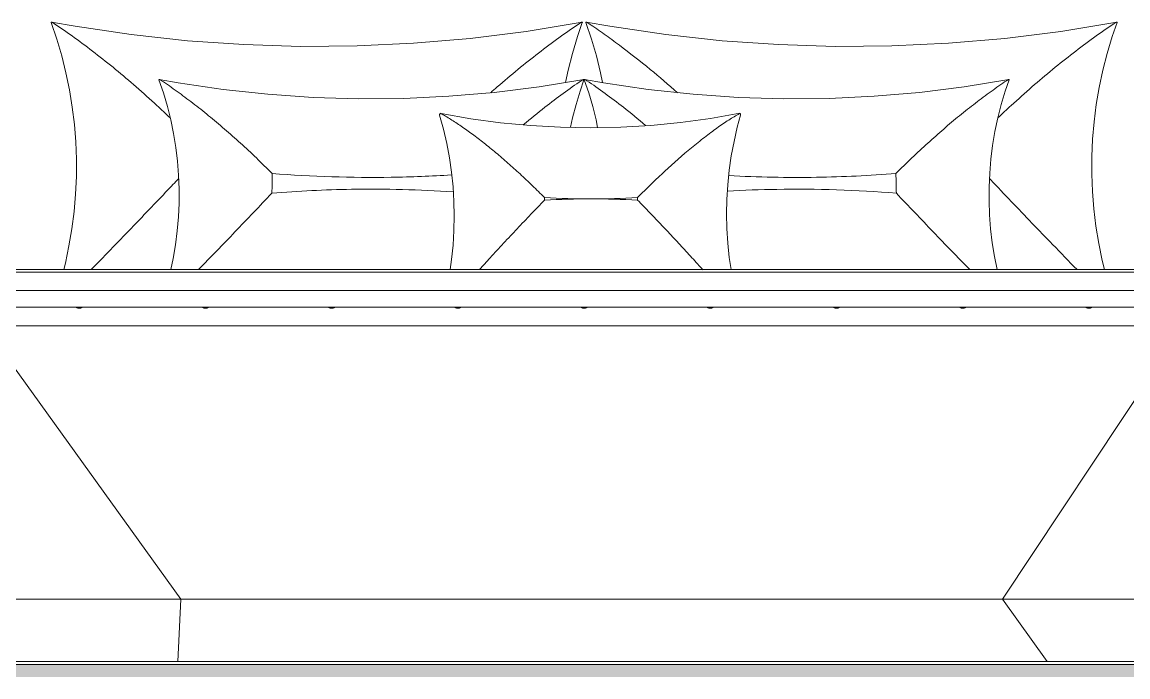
# Model space of a CAD drawing. Header units: millimetres. Extents: x -13140 to 14823, y 100 to 6213.
# Drawn here: x -11164 to -9385, y 180 to 1233 of the extents above; entities that cross this region are included whole.
import ezdxf

# ---------------------------------------------------------------- set-up
doc = ezdxf.new("R2010")
doc.units = ezdxf.units.MM
doc.layers.add('A-FLOR-PATT', color=8, linetype='Continuous', lineweight=25)
doc.layers.add('I-FURN', color=30, linetype='Continuous', lineweight=9)

# ---------------------------------------------------------------- blocks, each defined once
blk = doc.blocks.new('Blks_Decor Henzel Studio_Tapete Diamond Dust - Único-3507328-ELEVAÇÃO 1 SUÍTE')
at = {"layer": 'I-FURN', "color": 55}
for p, q in [((-11809.650772, 205), (-8809.650772, 205)), ((-8809.650772, 200), (-11809.650772, 200))]:
    blk.add_line(p, q, dxfattribs=at)
blk = doc.blocks.new('Colcha com Camadas 1 - King-4360120-ELEVAÇÃO 1 SUÍTE')
at = {"layer": 'I-FURN', "color": 55}
for p, q in [((-9289.7, 835.3), (-11229.7, 835.3)), ((-9289.7, 831.4), (-11229.7, 831.4)), ((-11229.7, 801.5), (-9289.7, 801.5)), ((-11078.3, 775), (-11224.7, 775)), ((-11078.3, 775), (-11065, 775)), ((-10875.3, 775), (-11065, 775)), ((-10875.3, 775), (-10862, 775)), ((-10672.3, 775), (-10862, 775)), ((-10672.3, 775), (-10659, 775)), ((-10469.3, 775), (-10659, 775)), ((-10469.3, 775), (-10456, 775)), ((-10266.3, 775), (-10456, 775)), ((-10266.3, 775), (-10253, 775)), ((-10063.3, 775), (-10253, 775)), ((-10063.3, 775), (-10050, 775)), ((-9860.3, 775), (-10050, 775)), ((-9860.3, 775), (-9847, 775)), ((-9657.3, 775), (-9847, 775)), ((-9657.3, 775), (-9644, 775)), ((-9454.3, 775), (-9644, 775)), ((-9454.3, 775), (-9441, 775)), ((-9294.7, 775), (-9441, 775)), ((-9294.7, 745), (-11224.7, 745)), ((-10908.1, 305), (-11224.7, 745)), ((-11224.7, 745), (-9294.7, 745)), ((-9586.9, 305), (-9294.7, 745)), ((-10913.3, 205), (-10908.1, 305)), ((-9514.9, 205), (-9586.9, 305))]:
    blk.add_line(p, q, dxfattribs=at)
for points in [[(-11075.6, 774.2), (-11075.9, 774.4), (-11076.5, 774.7), (-11077.4, 774.9), (-11078, 775), (-11078.3, 775)], [(-11065, 775), (-11065.3, 775), (-11065.9, 774.9), (-11066.8, 774.7), (-11067.4, 774.4), (-11067.7, 774.2)], [(-10872.6, 774.2), (-10872.9, 774.4), (-10873.5, 774.7), (-10874.4, 774.9), (-10875, 775), (-10875.3, 775)], [(-10862, 775), (-10862.3, 775), (-10862.9, 774.9), (-10863.8, 774.7), (-10864.4, 774.4), (-10864.7, 774.2)], [(-10669.6, 774.2), (-10669.9, 774.4), (-10670.5, 774.7), (-10671.4, 774.9), (-10672, 775), (-10672.3, 775)], [(-10659, 775), (-10659.3, 775), (-10659.9, 774.9), (-10660.8, 774.7), (-10661.4, 774.4), (-10661.7, 774.2)], [(-10466.6, 774.2), (-10466.9, 774.4), (-10467.5, 774.7), (-10468.4, 774.9), (-10469, 775), (-10469.3, 775)], [(-10456, 775), (-10456.3, 775), (-10456.9, 774.9), (-10457.8, 774.7), (-10458.4, 774.4), (-10458.7, 774.2)], [(-10263.6, 774.2), (-10263.9, 774.4), (-10264.5, 774.7), (-10265.4, 774.9), (-10266, 775), (-10266.3, 775)], [(-10253, 775), (-10253.3, 775), (-10253.9, 774.9), (-10254.8, 774.7), (-10255.4, 774.4), (-10255.7, 774.2)], [(-10060.6, 774.2), (-10060.9, 774.4), (-10061.5, 774.7), (-10062.4, 774.9), (-10063, 775), (-10063.3, 775)], [(-10050, 775), (-10050.3, 775), (-10050.9, 774.9), (-10051.8, 774.7), (-10052.4, 774.4), (-10052.7, 774.2)], [(-9857.6, 774.2), (-9857.9, 774.4), (-9858.5, 774.7), (-9859.4, 774.9), (-9860, 775), (-9860.3, 775)], [(-9847, 775), (-9847.3, 775), (-9847.9, 774.9), (-9848.8, 774.7), (-9849.4, 774.4), (-9849.7, 774.2)], [(-9654.6, 774.2), (-9654.9, 774.4), (-9655.5, 774.7), (-9656.4, 774.9), (-9657, 775), (-9657.3, 775)], [(-9644, 775), (-9644.3, 775), (-9644.9, 774.9), (-9645.8, 774.7), (-9646.4, 774.4), (-9646.7, 774.2)], [(-9451.6, 774.2), (-9451.9, 774.4), (-9452.5, 774.7), (-9453.4, 774.9), (-9454, 775), (-9454.3, 775)], [(-9441, 775), (-9441.3, 775), (-9441.9, 774.9), (-9442.8, 774.7), (-9443.4, 774.4), (-9443.7, 774.2)]]:
    blk.add_open_spline(points, degree=3, dxfattribs=at)
for points, knots in [([(-11067.7, 774.2), (-11067.8, 774.2), (-11068, 774), (-11068.3, 773.9), (-11068.4, 773.8), (-11068.5, 773.8), (-11068.6, 773.7), (-11068.7, 773.7), (-11068.8, 773.7), (-11069, 773.6), (-11069.4, 773.5), (-11069.8, 773.3), (-11070.2, 773.2), (-11070.6, 773.2), (-11071, 773.2), (-11071.6, 773.1), (-11072.2, 773.2), (-11072.6, 773.2), (-11073, 773.2), (-11073.4, 773.3), (-11073.9, 773.4), (-11074.2, 773.6), (-11074.5, 773.7), (-11074.6, 773.7), (-11074.7, 773.7), (-11074.7, 773.8), (-11074.9, 773.8), (-11075, 773.9), (-11075.3, 774), (-11075.5, 774.2), (-11075.6, 774.2)], [0, 0, 0, 0, 0.1, 0.15, 0.175, 0.1875, 0.2, 0.2125, 0.225, 0.25, 0.3, 0.35, 0.4, 0.425, 0.45, 0.5, 0.55, 0.575, 0.6, 0.65, 0.7, 0.75, 0.775, 0.7875, 0.8, 0.8125, 0.825, 0.85, 0.9, 1, 1, 1, 1]), ([(-10864.7, 774.2), (-10864.8, 774.2), (-10865, 774), (-10865.3, 773.9), (-10865.4, 773.8), (-10865.5, 773.8), (-10865.6, 773.7), (-10865.7, 773.7), (-10865.8, 773.7), (-10866, 773.6), (-10866.4, 773.5), (-10866.8, 773.3), (-10867.2, 773.2), (-10867.6, 773.2), (-10868, 773.2), (-10868.6, 773.1), (-10869.2, 773.2), (-10869.6, 773.2), (-10870, 773.2), (-10870.4, 773.3), (-10870.9, 773.4), (-10871.2, 773.6), (-10871.5, 773.7), (-10871.6, 773.7), (-10871.7, 773.7), (-10871.7, 773.8), (-10871.9, 773.8), (-10872, 773.9), (-10872.3, 774), (-10872.5, 774.2), (-10872.6, 774.2)], [0, 0, 0, 0, 0.1, 0.15, 0.175, 0.1875, 0.2, 0.2125, 0.225, 0.25, 0.3, 0.35, 0.4, 0.425, 0.45, 0.5, 0.55, 0.575, 0.6, 0.65, 0.7, 0.75, 0.775, 0.7875, 0.8, 0.8125, 0.825, 0.85, 0.9, 1, 1, 1, 1]), ([(-10661.7, 774.2), (-10661.8, 774.2), (-10662, 774), (-10662.3, 773.9), (-10662.4, 773.8), (-10662.5, 773.8), (-10662.6, 773.7), (-10662.7, 773.7), (-10662.8, 773.7), (-10663, 773.6), (-10663.4, 773.5), (-10663.8, 773.3), (-10664.2, 773.2), (-10664.6, 773.2), (-10665, 773.2), (-10665.6, 773.1), (-10666.2, 773.2), (-10666.6, 773.2), (-10667, 773.2), (-10667.4, 773.3), (-10667.9, 773.4), (-10668.2, 773.6), (-10668.5, 773.7), (-10668.6, 773.7), (-10668.7, 773.7), (-10668.7, 773.8), (-10668.9, 773.8), (-10669, 773.9), (-10669.3, 774), (-10669.5, 774.2), (-10669.6, 774.2)], [0, 0, 0, 0, 0.1, 0.15, 0.175, 0.1875, 0.2, 0.2125, 0.225, 0.25, 0.3, 0.35, 0.4, 0.425, 0.45, 0.5, 0.55, 0.575, 0.6, 0.65, 0.7, 0.75, 0.775, 0.7875, 0.8, 0.8125, 0.825, 0.85, 0.9, 1, 1, 1, 1]), ([(-10458.7, 774.2), (-10458.8, 774.2), (-10459, 774), (-10459.3, 773.9), (-10459.4, 773.8), (-10459.5, 773.8), (-10459.6, 773.7), (-10459.7, 773.7), (-10459.8, 773.7), (-10460, 773.6), (-10460.4, 773.5), (-10460.8, 773.3), (-10461.2, 773.2), (-10461.6, 773.2), (-10462, 773.2), (-10462.6, 773.1), (-10463.2, 773.2), (-10463.6, 773.2), (-10464, 773.2), (-10464.4, 773.3), (-10464.9, 773.4), (-10465.2, 773.6), (-10465.5, 773.7), (-10465.6, 773.7), (-10465.7, 773.7), (-10465.7, 773.8), (-10465.9, 773.8), (-10466, 773.9), (-10466.3, 774), (-10466.5, 774.2), (-10466.6, 774.2)], [0, 0, 0, 0, 0.1, 0.15, 0.175, 0.1875, 0.2, 0.2125, 0.225, 0.25, 0.3, 0.35, 0.4, 0.425, 0.45, 0.5, 0.55, 0.575, 0.6, 0.65, 0.7, 0.75, 0.775, 0.7875, 0.8, 0.8125, 0.825, 0.85, 0.9, 1, 1, 1, 1]), ([(-10255.7, 774.2), (-10255.8, 774.2), (-10256, 774), (-10256.3, 773.9), (-10256.4, 773.8), (-10256.5, 773.8), (-10256.6, 773.7), (-10256.7, 773.7), (-10256.8, 773.7), (-10257, 773.6), (-10257.4, 773.5), (-10257.8, 773.3), (-10258.2, 773.2), (-10258.6, 773.2), (-10259, 773.2), (-10259.6, 773.1), (-10260.2, 773.2), (-10260.6, 773.2), (-10261, 773.2), (-10261.4, 773.3), (-10261.9, 773.4), (-10262.2, 773.6), (-10262.5, 773.7), (-10262.6, 773.7), (-10262.7, 773.7), (-10262.7, 773.8), (-10262.9, 773.8), (-10263, 773.9), (-10263.3, 774), (-10263.5, 774.2), (-10263.6, 774.2)], [0, 0, 0, 0, 0.1, 0.15, 0.175, 0.1875, 0.2, 0.2125, 0.225, 0.25, 0.3, 0.35, 0.4, 0.425, 0.45, 0.5, 0.55, 0.575, 0.6, 0.65, 0.7, 0.75, 0.775, 0.7875, 0.8, 0.8125, 0.825, 0.85, 0.9, 1, 1, 1, 1]), ([(-10052.7, 774.2), (-10052.8, 774.2), (-10053, 774), (-10053.3, 773.9), (-10053.4, 773.8), (-10053.5, 773.8), (-10053.6, 773.7), (-10053.7, 773.7), (-10053.8, 773.7), (-10054, 773.6), (-10054.4, 773.5), (-10054.8, 773.3), (-10055.2, 773.2), (-10055.6, 773.2), (-10056, 773.2), (-10056.6, 773.1), (-10057.2, 773.2), (-10057.6, 773.2), (-10058, 773.2), (-10058.4, 773.3), (-10058.9, 773.4), (-10059.2, 773.6), (-10059.5, 773.7), (-10059.6, 773.7), (-10059.7, 773.7), (-10059.7, 773.8), (-10059.9, 773.8), (-10060, 773.9), (-10060.3, 774), (-10060.5, 774.2), (-10060.6, 774.2)], [0, 0, 0, 0, 0.1, 0.15, 0.175, 0.1875, 0.2, 0.2125, 0.225, 0.25, 0.3, 0.35, 0.4, 0.425, 0.45, 0.5, 0.55, 0.575, 0.6, 0.65, 0.7, 0.75, 0.775, 0.7875, 0.8, 0.8125, 0.825, 0.85, 0.9, 1, 1, 1, 1]), ([(-9849.7, 774.2), (-9849.8, 774.2), (-9850, 774), (-9850.3, 773.9), (-9850.4, 773.8), (-9850.5, 773.8), (-9850.6, 773.7), (-9850.7, 773.7), (-9850.8, 773.7), (-9851, 773.6), (-9851.4, 773.5), (-9851.8, 773.3), (-9852.2, 773.2), (-9852.6, 773.2), (-9853, 773.2), (-9853.6, 773.1), (-9854.2, 773.2), (-9854.6, 773.2), (-9855, 773.2), (-9855.4, 773.3), (-9855.9, 773.4), (-9856.2, 773.6), (-9856.5, 773.7), (-9856.6, 773.7), (-9856.7, 773.7), (-9856.7, 773.8), (-9856.9, 773.8), (-9857, 773.9), (-9857.3, 774), (-9857.5, 774.2), (-9857.6, 774.2)], [0, 0, 0, 0, 0.1, 0.15, 0.175, 0.1875, 0.2, 0.2125, 0.225, 0.25, 0.3, 0.35, 0.4, 0.425, 0.45, 0.5, 0.55, 0.575, 0.6, 0.65, 0.7, 0.75, 0.775, 0.7875, 0.8, 0.8125, 0.825, 0.85, 0.9, 1, 1, 1, 1]), ([(-9646.7, 774.2), (-9646.8, 774.2), (-9647, 774), (-9647.3, 773.9), (-9647.4, 773.8), (-9647.5, 773.8), (-9647.6, 773.7), (-9647.7, 773.7), (-9647.8, 773.7), (-9648, 773.6), (-9648.4, 773.5), (-9648.8, 773.3), (-9649.2, 773.2), (-9649.6, 773.2), (-9650, 773.2), (-9650.6, 773.1), (-9651.2, 773.2), (-9651.6, 773.2), (-9652, 773.2), (-9652.4, 773.3), (-9652.9, 773.4), (-9653.2, 773.6), (-9653.5, 773.7), (-9653.6, 773.7), (-9653.7, 773.7), (-9653.7, 773.8), (-9653.9, 773.8), (-9654, 773.9), (-9654.3, 774), (-9654.5, 774.2), (-9654.6, 774.2)], [0, 0, 0, 0, 0.1, 0.15, 0.175, 0.1875, 0.2, 0.2125, 0.225, 0.25, 0.3, 0.35, 0.4, 0.425, 0.45, 0.5, 0.55, 0.575, 0.6, 0.65, 0.7, 0.75, 0.775, 0.7875, 0.8, 0.8125, 0.825, 0.85, 0.9, 1, 1, 1, 1]), ([(-9443.7, 774.2), (-9443.8, 774.2), (-9444, 774), (-9444.3, 773.9), (-9444.4, 773.8), (-9444.5, 773.8), (-9444.6, 773.7), (-9444.7, 773.7), (-9444.8, 773.7), (-9445, 773.6), (-9445.4, 773.5), (-9445.8, 773.3), (-9446.2, 773.2), (-9446.6, 773.2), (-9447, 773.2), (-9447.6, 773.1), (-9448.2, 773.2), (-9448.6, 773.2), (-9449, 773.2), (-9449.4, 773.3), (-9449.9, 773.4), (-9450.2, 773.6), (-9450.5, 773.7), (-9450.6, 773.7), (-9450.7, 773.7), (-9450.7, 773.8), (-9450.9, 773.8), (-9451, 773.9), (-9451.3, 774), (-9451.5, 774.2), (-9451.6, 774.2)], [0, 0, 0, 0, 0.1, 0.15, 0.175, 0.1875, 0.2, 0.2125, 0.225, 0.25, 0.3, 0.35, 0.4, 0.425, 0.45, 0.5, 0.55, 0.575, 0.6, 0.65, 0.7, 0.75, 0.775, 0.7875, 0.8, 0.8125, 0.825, 0.85, 0.9, 1, 1, 1, 1]), ([(-11352.2, 305), (-11352.7, 305), (-11351.1, 305), (-11328.2, 305), (-11284, 305), (-11208.4, 305), (-11130.2, 305), (-11033.4, 305), (-10908.1, 305)], [0.549495, 0.549495, 0.549495, 0.549495, 0.684377, 0.896493, 1.1267, 1.339984, 1.592873, 1.898256, 1.898256, 1.898256, 1.898256]), ([(-10908.1, 305), (-11033.4, 305), (-11130.2, 305), (-11208.4, 305), (-11284, 305), (-11328.2, 305), (-11351.1, 305), (-11352.7, 305), (-11352.2, 305)], [-1.898256, -1.898256, -1.898256, -1.898256, -1.592873, -1.339984, -1.1267, -0.896493, -0.684377, -0.549495, -0.549495, -0.549495, -0.549495]), ([(-10908.1, 305), (-10664.2, 305), (-10472.5, 305), (-10261.8, 305), (-10072.4, 305), (-9714.5, 305), (-9586.9, 305)], [0, 0, 0, 0, 0.618673, 1.181257, 1.908282, 2.560117, 2.560117, 2.560117, 2.560117]), ([(-9586.9, 305), (-9714.5, 305), (-10072.4, 305), (-10261.8, 305), (-10472.5, 305), (-10664.2, 305), (-10908.1, 305)], [-2.560117, -2.560117, -2.560117, -2.560117, -1.908282, -1.181257, -0.618673, 0, 0, 0, 0]), ([(-9586.9, 305), (-9465.6, 305), (-9359, 305), (-9268.1, 305), (-9216.2, 305), (-9180.8, 305), (-9170.5, 305), (-9170.9, 305)], [0, 0, 0, 0, 0.310167, 0.552321, 0.784287, 0.998617, 1.193396, 1.193396, 1.193396, 1.193396]), ([(-9170.9, 305), (-9170.5, 305), (-9180.8, 305), (-9216.2, 305), (-9268.1, 305), (-9359, 305), (-9465.6, 305), (-9586.9, 305)], [-1.193396, -1.193396, -1.193396, -1.193396, -0.998617, -0.784287, -0.552321, -0.310167, 0, 0, 0, 0])]:
    blk.add_open_spline(points, degree=3, knots=knots, dxfattribs=at)
blk = doc.blocks.new('Travesseiros - Tons Escuros-4364918-ELEVAÇÃO 1 SUÍTE')
at = {"layer": 'I-FURN', "color": 55, "flags": 128}
for points in [[(-11116.8, 1232.8), (-11107.8, 1206.2), (-11099.9, 1179.2), (-11093.1, 1151.9), (-11087.4, 1124.4), (-11082.9, 1096.7), (-11079.5, 1068.8), (-11077.3, 1040.9), (-11076.2, 1012.8), (-11076.3, 984.8), (-11077.5, 956.8), (-11079.9, 928.8), (-11083.5, 901), (-11088.2, 873.3), (-11094, 845.8), (-11096.7, 835.2)], [(-10263, 1233.4), (-10352.8, 1218.6), (-10443.1, 1207.3), (-10533.8, 1199.5), (-10624.7, 1195.2), (-10715.8, 1194.4), (-10806.8, 1197.2), (-10897.7, 1203.5), (-10988.1, 1213.4), (-11078.2, 1226.7), (-11116.3, 1233.4)], [(-10289.5, 1136.1), (-10285.3, 1155.9), (-10278.3, 1183.1), (-10270.3, 1210.1), (-10262.5, 1232.8)], [(-10256.8, 1232.8), (-10247.8, 1206.2), (-10239.9, 1179.2), (-10233.1, 1151.9), (-10229.8, 1136.1)], [(-9403, 1233.4), (-9492.8, 1218.6), (-9583.1, 1207.3), (-9673.8, 1199.5), (-9764.7, 1195.2), (-9855.8, 1194.4), (-9946.8, 1197.2), (-10037.7, 1203.5), (-10128.1, 1213.4), (-10218.2, 1226.7), (-10256.3, 1233.4)], [(-9422.6, 835.2), (-9426.2, 849.8), (-9431.9, 877.3), (-9436.4, 905), (-9439.8, 932.9), (-9442, 960.8), (-9443.1, 988.9), (-9443, 1016.9), (-9441.8, 1045), (-9439.4, 1072.9), (-9435.8, 1100.8), (-9431.1, 1128.4), (-9425.3, 1155.9), (-9418.3, 1183.1), (-9410.3, 1210.1), (-9402.5, 1232.8)], [(-10943.4, 1140.8), (-10936.2, 1119.5), (-10929.8, 1097.9), (-10924.4, 1076.1), (-10919.9, 1054.1), (-10916.2, 1031.9), (-10913.5, 1009.6), (-10911.8, 987.3), (-10910.9, 964.8), (-10911, 942.4), (-10912, 920), (-10913.9, 897.6), (-10916.7, 875.3), (-10920.5, 853.2), (-10924.3, 835.3)], [(-10260.3, 1141.3), (-10332.1, 1129.4), (-10404.4, 1120.4), (-10477, 1114.1), (-10549.7, 1110.7), (-10622.6, 1110.1), (-10695.4, 1112.3), (-10768.1, 1117.4), (-10840.4, 1125.2), (-10912.5, 1135.9), (-10943, 1141.3)], [(-10281.3, 1064.4), (-10278.2, 1079.3), (-10272.6, 1101.1), (-10266.2, 1122.6), (-10259.9, 1140.8)], [(-10259.4, 1140.8), (-10252.2, 1119.5), (-10245.8, 1097.9), (-10240.4, 1076.1), (-10237.9, 1063.8)], [(-9576.3, 1141.3), (-9648.1, 1129.4), (-9720.4, 1120.4), (-9793, 1114.1), (-9865.7, 1110.7), (-9938.6, 1110.1), (-10011.4, 1112.3), (-10084.1, 1117.4), (-10156.4, 1125.2), (-10228.5, 1135.9), (-10259, 1141.3)], [(-9595.1, 835.2), (-9599.4, 856.4), (-9603.1, 878.6), (-9605.8, 900.9), (-9607.5, 923.2), (-9608.4, 945.7), (-9608.3, 968.1), (-9607.3, 990.5), (-9605.4, 1012.9), (-9602.6, 1035.2), (-9598.8, 1057.3), (-9594.2, 1079.3), (-9588.6, 1101.1), (-9582.2, 1122.6), (-9575.9, 1140.8)], [(-10009, 1086.7), (-10056.6, 1078.3), (-10104.4, 1071.8), (-10152.5, 1067.1), (-10200.8, 1064.2), (-10249.1, 1063.3), (-10297.5, 1064.2), (-10345.7, 1066.9), (-10393.9, 1071.6), (-10441.8, 1078.1), (-10489.4, 1086.4), (-10491, 1086.7)], [(-10492.3, 1083.7), (-10486, 1061), (-10480.7, 1038.1), (-10476.4, 1015), (-10473, 991.8), (-10470.5, 968.5), (-10469.1, 945.1), (-10468.6, 921.6), (-10469.1, 898.2), (-10470.5, 874.8), (-10472.9, 851.5), (-10475.3, 835.3)], [(-10023.3, 835.3), (-10026.2, 854.7), (-10028.6, 878), (-10030.1, 901.4), (-10030.6, 924.9), (-10030.1, 948.3), (-10028.7, 971.7), (-10026.2, 995.1), (-10022.9, 1018.3), (-10018.5, 1041.3), (-10013.2, 1064.2), (-10007.9, 1083.8)]]:
    blk.add_lwpolyline(points, dxfattribs=at)
at = {"layer": 'I-FURN', "color": 55}
for centre, major_axis, start_param, end_param in [((-11075.8, 949.1), (-751.9, 32.8), 3.183966, 3.189463), ((-10252.5, 2255.6), (-1351.3, 58.9), 1.560609, 1.671228), ((-10244.4, -357.4), (-1351.3, 58.9), 4.702201, 4.81282), ((-9421.1, 949.1), (-751.9, 32.8), 0.042374, 0.04787)]:
    blk.add_ellipse(centre, major_axis=major_axis, ratio=0.96586, start_param=start_param, end_param=end_param, dxfattribs=at)
for points, knots in [([(-11111.5, 1230.8), (-11111.9, 1231.1), (-11112.5, 1231.4), (-11113.2, 1231.9), (-11113.7, 1232.2), (-11114.2, 1232.5), (-11114.7, 1232.8), (-11115, 1233), (-11115.3, 1233.1), (-11115.5, 1233.2), (-11115.7, 1233.3), (-11116, 1233.3), (-11116.2, 1233.4), (-11116.5, 1233.5), (-11116.7, 1233.4), (-11116.8, 1233.3), (-11116.9, 1233.2), (-11116.8, 1232.9), (-11116.8, 1232.7), (-11116.7, 1232.6)], [-1, -1, -1, -1, -0.9285714, -0.8928571, -0.8571429, -0.8214286, -0.7857143, -0.75, -0.7321429, -0.7142857, -0.6964286, -0.6785714, -0.6428571, -0.6071429, -0.5714286, -0.5357143, -0.5, -0.4642857, -0.4285714, -0.4285714, -0.4285714, -0.4285714]), ([(-10925.2, 1079.3), (-10932.4, 1086.1), (-10950.6, 1103.2), (-10980, 1129.5), (-11013.2, 1157.6), (-11046.3, 1184), (-11079.2, 1208.5), (-11100.8, 1223.6), (-11111.5, 1230.8)], [-0.8065803, -0.8065803, -0.8065803, -0.8065803, -0.7142857, -0.5714286, -0.4285714, -0.2857143, -0.1428571, 0, 0, 0, 0]), ([(-10267.8, 1230.8), (-10278.5, 1223.6), (-10300.1, 1208.6), (-10343.9, 1175.8), (-10380.7, 1145.6), (-10406.4, 1123), (-10409.9, 1119.9)], [0, 0, 0, 0, 0.1428571, 0.2857143, 0.5714286, 0.6169194, 0.6169194, 0.6169194, 0.6169194]), ([(-10262.6, 1232.6), (-10262.5, 1232.7), (-10262.5, 1232.9), (-10262.4, 1233.2), (-10262.5, 1233.3), (-10262.6, 1233.4), (-10262.8, 1233.5), (-10263.1, 1233.4), (-10263.3, 1233.3), (-10263.6, 1233.2), (-10263.8, 1233.2), (-10264, 1233.1), (-10264.3, 1233), (-10264.6, 1232.8), (-10265.1, 1232.5), (-10265.6, 1232.2), (-10266.1, 1231.9), (-10266.8, 1231.5), (-10267.4, 1231.1), (-10267.8, 1230.8)], [0.4285714, 0.4285714, 0.4285714, 0.4285714, 0.4642857, 0.5, 0.5357143, 0.5714286, 0.6071429, 0.6428571, 0.6785714, 0.6964286, 0.7142857, 0.7321429, 0.75, 0.7857143, 0.8214286, 0.8571429, 0.8928571, 0.9285714, 1, 1, 1, 1]), ([(-10251.5, 1230.8), (-10251.9, 1231.1), (-10252.5, 1231.5), (-10253.2, 1231.9), (-10253.7, 1232.2), (-10254.2, 1232.5), (-10254.7, 1232.8), (-10255, 1233), (-10255.3, 1233.1), (-10255.5, 1233.2), (-10255.7, 1233.2), (-10256, 1233.3), (-10256.2, 1233.4), (-10256.5, 1233.5), (-10256.7, 1233.4), (-10256.8, 1233.3), (-10256.9, 1233.2), (-10256.8, 1232.9), (-10256.8, 1232.7), (-10256.7, 1232.6)], [0, 0, 0, 0, 0.0714286, 0.1071429, 0.1428571, 0.1785714, 0.2142857, 0.25, 0.2678571, 0.2857143, 0.3035714, 0.3214286, 0.3571429, 0.3928571, 0.4285714, 0.4642857, 0.5, 0.5357143, 0.5714286, 0.5714286, 0.5714286, 0.5714286]), ([(-10109.4, 1119.9), (-10124, 1132.9), (-10155.3, 1159.5), (-10194.6, 1190.4), (-10227.3, 1214.2), (-10243.5, 1225.4), (-10251.5, 1230.8)], [0.3830806, 0.3830806, 0.3830806, 0.3830806, 0.5714286, 0.7857143, 0.8928571, 1, 1, 1, 1]), ([(-9407.8, 1230.8), (-9418.5, 1223.6), (-9440.1, 1208.5), (-9473, 1184), (-9506.1, 1157.6), (-9539.3, 1129.5), (-9568.7, 1103.2), (-9586.9, 1086.1), (-9594.1, 1079.3)], [-1, -1, -1, -1, -0.8571429, -0.7142857, -0.5714286, -0.4285714, -0.2857143, -0.1934197, -0.1934197, -0.1934197, -0.1934197]), ([(-9402.6, 1232.6), (-9402.6, 1232.7), (-9402.5, 1232.9), (-9402.4, 1233.2), (-9402.5, 1233.3), (-9402.6, 1233.4), (-9402.8, 1233.5), (-9403.1, 1233.4), (-9403.4, 1233.3), (-9403.6, 1233.3), (-9403.8, 1233.2), (-9404, 1233.1), (-9404.3, 1233), (-9404.6, 1232.8), (-9405.1, 1232.5), (-9405.6, 1232.2), (-9406.1, 1231.9), (-9406.8, 1231.4), (-9407.4, 1231.1), (-9407.8, 1230.8)], [-0.5714286, -0.5714286, -0.5714286, -0.5714286, -0.5357143, -0.5, -0.4642857, -0.4285714, -0.3928571, -0.3571429, -0.3214286, -0.3035714, -0.2857143, -0.2678571, -0.25, -0.2142857, -0.1785714, -0.1428571, -0.1071429, -0.0714286, 0, 0, 0, 0]), ([(-10939.1, 1139.2), (-10939.5, 1139.4), (-10939.9, 1139.7), (-10940.5, 1140.1), (-10940.9, 1140.3), (-10941.3, 1140.6), (-10941.7, 1140.8), (-10942, 1140.9), (-10942.2, 1141), (-10942.3, 1141.1), (-10942.5, 1141.2), (-10942.7, 1141.2), (-10942.9, 1141.3), (-10943.1, 1141.3), (-10943.3, 1141.3), (-10943.4, 1141.2), (-10943.4, 1141.1), (-10943.4, 1140.9), (-10943.3, 1140.7), (-10943.3, 1140.6)], [-1, -1, -1, -1, -0.9285714, -0.8928571, -0.8571429, -0.8214286, -0.7857143, -0.75, -0.7321429, -0.7142857, -0.6964286, -0.6785714, -0.6428571, -0.6071429, -0.5714286, -0.5357143, -0.5, -0.4642857, -0.4285714, -0.4285714, -0.4285714, -0.4285714]), ([(-10264.2, 1139.2), (-10273.8, 1132.7), (-10293.2, 1119.2), (-10324.4, 1095.5), (-10345.9, 1078), (-10357.4, 1068.2)], [0, 0, 0, 0, 0.1666667, 0.3333333, 0.5271655, 0.5271655, 0.5271655, 0.5271655]), ([(-10260, 1140.6), (-10260, 1140.7), (-10259.9, 1140.9), (-10259.9, 1141.1), (-10259.9, 1141.2), (-10260, 1141.3), (-10260.2, 1141.3), (-10260.4, 1141.3), (-10260.6, 1141.2), (-10260.8, 1141.2), (-10261, 1141.1), (-10261.1, 1141), (-10261.3, 1140.9), (-10261.6, 1140.8), (-10262, 1140.5), (-10262.4, 1140.3), (-10262.8, 1140.1), (-10263.4, 1139.7), (-10263.9, 1139.4), (-10264.2, 1139.2)], [0.4285714, 0.4285714, 0.4285714, 0.4285714, 0.4642857, 0.5, 0.5357143, 0.5714286, 0.6071429, 0.6428571, 0.6785714, 0.6964286, 0.7142857, 0.7321429, 0.75, 0.7857143, 0.8214286, 0.8571429, 0.8928571, 0.9285714, 1, 1, 1, 1]), ([(-10255.1, 1139.2), (-10255.4, 1139.4), (-10255.9, 1139.7), (-10256.5, 1140.1), (-10256.9, 1140.3), (-10257.3, 1140.5), (-10257.7, 1140.8), (-10258, 1140.9), (-10258.2, 1141), (-10258.3, 1141.1), (-10258.5, 1141.2), (-10258.7, 1141.2), (-10258.9, 1141.3), (-10259.1, 1141.3), (-10259.3, 1141.3), (-10259.4, 1141.2), (-10259.4, 1141.1), (-10259.4, 1140.9), (-10259.3, 1140.7), (-10259.3, 1140.6)], [0, 0, 0, 0, 0.0714286, 0.1071429, 0.1428571, 0.1785714, 0.2142857, 0.25, 0.2678571, 0.2857143, 0.3035714, 0.3214286, 0.3571429, 0.3928571, 0.4285714, 0.4642857, 0.5, 0.5357143, 0.5714286, 0.5714286, 0.5714286, 0.5714286]), ([(-10160.8, 1067.3), (-10172.7, 1077.4), (-10194.6, 1095.3), (-10226.1, 1119.2), (-10245.5, 1132.7), (-10255.1, 1139.2)], [0.4671133, 0.4671133, 0.4671133, 0.4671133, 0.6666667, 0.8333333, 1, 1, 1, 1]), ([(-9576, 1140.6), (-9576, 1140.7), (-9575.9, 1140.9), (-9575.9, 1141.1), (-9575.9, 1141.2), (-9576, 1141.3), (-9576.2, 1141.3), (-9576.4, 1141.3), (-9576.6, 1141.2), (-9576.8, 1141.2), (-9577, 1141.1), (-9577.1, 1141), (-9577.3, 1140.9), (-9577.6, 1140.8), (-9578, 1140.6), (-9578.4, 1140.3), (-9578.8, 1140.1), (-9579.4, 1139.7), (-9579.8, 1139.4), (-9580.2, 1139.2)], [-0.5714286, -0.5714286, -0.5714286, -0.5714286, -0.5357143, -0.5, -0.4642857, -0.4285714, -0.3928571, -0.3571429, -0.3214286, -0.3035714, -0.2857143, -0.2678571, -0.25, -0.2142857, -0.1785714, -0.1428571, -0.1071429, -0.0714286, 0, 0, 0, 0]), ([(-10323.2, 951.1), (-10329.8, 957.7), (-10343, 970.7), (-10362.7, 989.3), (-10382.3, 1006.9), (-10401.6, 1023.5), (-10420.7, 1039.1), (-10439.4, 1053.4), (-10454.4, 1064.2), (-10466, 1071.9), (-10477.2, 1079.1), (-10485, 1083.6), (-10490, 1086.1)], [-1, -1, -1, -1, -0.888889, -0.777778, -0.666667, -0.555556, -0.444444, -0.333333, -0.222222, -0.166667, -0.111111, 0, 0, 0, 0]), ([(-10173.7, 951.1), (-10166.4, 958.6), (-10151.7, 973.1), (-10122.5, 1000.7), (-10093.6, 1026), (-10069.4, 1045.5), (-10055.8, 1055.8), (-10045.9, 1063.1), (-10036.3, 1069.9), (-10027, 1076), (-10018.2, 1081.4), (-10012.6, 1084.6), (-10010, 1086.1)], [-1, -1, -1, -1, -0.875, -0.75, -0.5, -0.375, -0.3125, -0.25, -0.1875, -0.125, -0.0625, 0, 0, 0, 0]), ([(-10911.6, 981.8), (-10917.8, 975.3), (-10940.6, 951.4), (-10985.6, 904.2), (-11026.4, 862), (-11050.4, 837.4), (-11052.5, 835.3)], [-0.8654127, -0.8654127, -0.8654127, -0.8654127, -0.7857143, -0.5714286, -0.2857143, -0.2589152, -0.2589152, -0.2589152, -0.2589152]), ([(-10473.1, 987.6), (-10505.3, 985.6), (-10601.4, 981.9), (-10697.6, 984.9), (-10761.3, 989.8)], [0.0976012, 0.0976012, 0.0976012, 0.0976012, 0.4, 1, 1, 1, 1]), ([(-9758, 989.8), (-9800.5, 986.5), (-9890.2, 982.3), (-9979.9, 984), (-10027, 986.5)], [0, 0, 0, 0, 0.4, 0.8423526, 0.8423526, 0.8423526, 0.8423526]), ([(-9466.8, 835.3), (-9479.9, 848.6), (-9515, 884.8), (-9561.5, 933.2), (-9595.3, 968.8), (-9607, 981.1), (-9607.7, 981.8)], [-0.7410791, -0.7410791, -0.7410791, -0.7410791, -0.5714286, -0.2857143, -0.1428571, -0.1345873, -0.1345873, -0.1345873, -0.1345873]), ([(-10761.9, 958.2), (-10719.2, 961.7), (-10622, 966.4), (-10524.6, 963.9), (-10470.2, 960.3)], [0, 0, 0, 0, 0.4, 0.9100859, 0.9100859, 0.9100859, 0.9100859]), ([(-10029.3, 961.6), (-10002.8, 963), (-9912.2, 966.3), (-9821.4, 963.4), (-9757.4, 958.2)], [0.151706, 0.151706, 0.151706, 0.151706, 0.4, 1, 1, 1, 1]), ([(-10761.9, 958.2), (-10771.7, 947.9), (-10791.5, 927.1), (-10830.8, 885.8), (-10860.3, 855.2), (-10879.7, 835.3)], [-1, -1, -1, -1, -0.8333333, -0.6666667, -0.3388834, -0.3388834, -0.3388834, -0.3388834]), ([(-10428.1, 835.3), (-10422.3, 841.6), (-10409.5, 855.7), (-10389.2, 877.7), (-10367.3, 901.1), (-10345.3, 924.3), (-10330.5, 939.6), (-10323.2, 947.1)], [0.3968043, 0.3968043, 0.3968043, 0.3968043, 0.5, 0.625, 0.75, 0.875, 1, 1, 1, 1]), ([(-10173.7, 947.1), (-10167.1, 940.4), (-10154, 926.8), (-10134.4, 906.3), (-10114.9, 885.5), (-10095.7, 864.8), (-10080.4, 848), (-10071.5, 838.1), (-10068.8, 835.1)], [-1, -1, -1, -1, -0.8888889, -0.7777778, -0.6666667, -0.5555556, -0.4444444, -0.3957653, -0.3957653, -0.3957653, -0.3957653]), ([(-9639.5, 835.2), (-9659, 855.2), (-9688.5, 885.8), (-9727.8, 927.1), (-9747.6, 947.9), (-9757.4, 958.2)], [-0.6614535, -0.6614535, -0.6614535, -0.6614535, -0.3333333, -0.1666667, 0, 0, 0, 0])]:
    blk.add_open_spline(points, degree=3, knots=knots, dxfattribs=at)
for points in [[(-10761.3, 989.8), (-10769.8, 998.3), (-10786.8, 1015.1), (-10812.4, 1038.9), (-10838, 1061.6), (-10863.5, 1083.1), (-10889, 1103.3), (-10914.3, 1122.1), (-10930.9, 1133.7), (-10939.1, 1139.2)], [(-9580.2, 1139.2), (-9588.4, 1133.7), (-9605, 1122.1), (-9630.3, 1103.3), (-9655.8, 1083.1), (-9681.3, 1061.6), (-9706.9, 1038.9), (-9732.5, 1015.1), (-9749.5, 998.3), (-9758, 989.8)], [(-10492.2, 1083.6), (-10492.4, 1083.9), (-10492.3, 1084.6), (-10491.8, 1085.9), (-10491.4, 1086.7)], [(-10490, 1086.1), (-10490.2, 1086.2), (-10490.7, 1086.5), (-10491.2, 1086.6), (-10491.4, 1086.7)], [(-10010, 1086.1), (-10009.7, 1086.2), (-10009.3, 1086.5), (-10008.8, 1086.6), (-10008.6, 1086.7)], [(-10008.6, 1086.7), (-10008.3, 1085.9), (-10007.8, 1084.6), (-10007.8, 1083.9), (-10008, 1083.6)], [(-10761.3, 989.8), (-10761.3, 984.5), (-10761.3, 974), (-10761.7, 963.5), (-10761.9, 958.2)], [(-9757.4, 958.2), (-9757.6, 963.5), (-9758, 974), (-9758, 984.5), (-9758, 989.8)]]:
    blk.add_open_spline(points, degree=3, dxfattribs=at)

msp = doc.modelspace()

# ---------------------------------------------------------------- hatches: boundary and pattern name
at = {"layer": 'A-FLOR-PATT'}
msp.add_hatch(color=256, dxfattribs=at).paths.add_polyline_path([(-13139.651, 180), (-8469.651, 180), (-8469.651, 200), (-13139.651, 200)])

# ---------------------------------------------------------------- block references
at = {"layer": 'I-FURN', "color": 55}
for name in ['Travesseiros - Tons Escuros-4364918-ELEVAÇÃO 1 SUÍTE', 'Colcha com Camadas 1 - King-4360120-ELEVAÇÃO 1 SUÍTE', 'Blks_Decor Henzel Studio_Tapete Diamond Dust - Único-3507328-ELEVAÇÃO 1 SUÍTE']:
    msp.add_blockref(name, (0, 0), dxfattribs=at)

doc.saveas('drawing.dxf')
